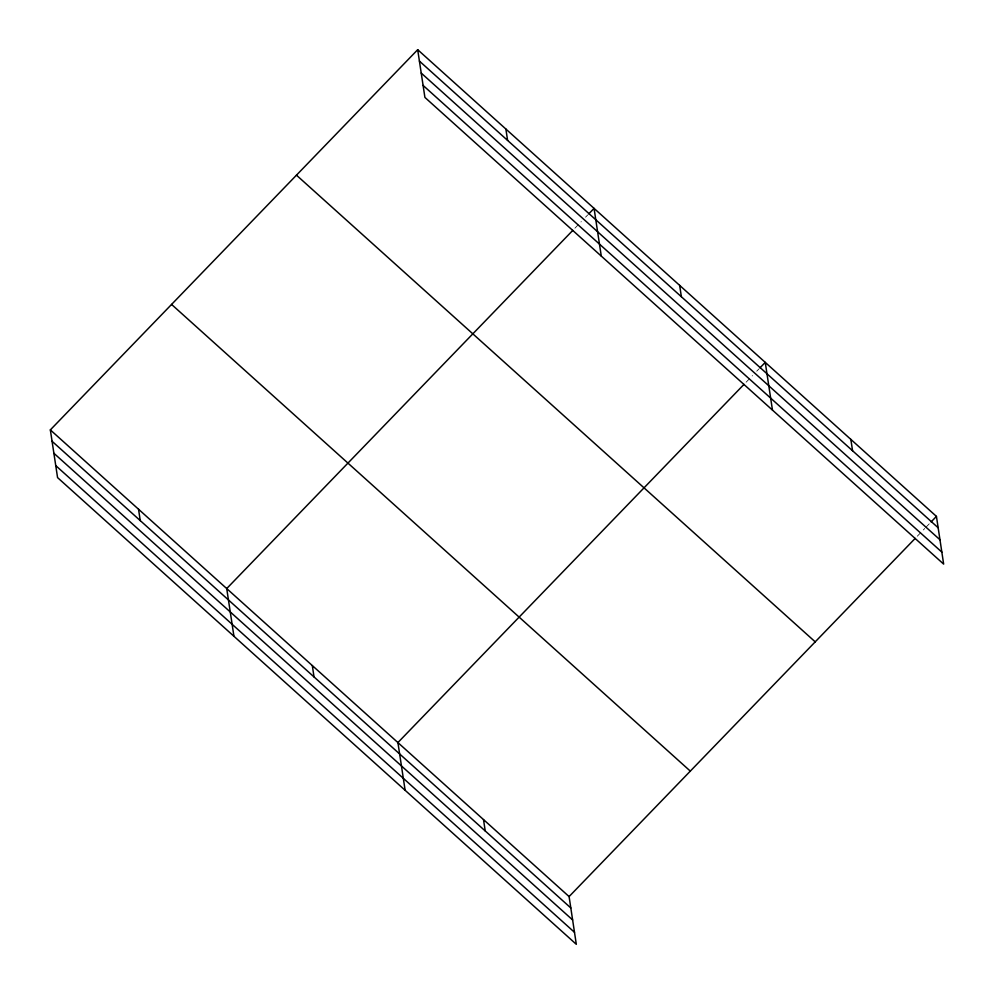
<?xml version="1.0" encoding="UTF-8"?>
<svg xmlns="http://www.w3.org/2000/svg" width="994" height="994" viewBox="0 0 994 994"><rect width="100%" height="100%" fill="white"/><g stroke="black" fill="none" stroke-linecap="round" stroke-linejoin="round"><path stroke-width="0.75" stroke-dasharray="4.97 3.73" d="M574.917 228.185L581.304 221.587M585.553 217.177L587.678 214.977M746.109 382.193L752.495 375.595M756.745 371.184L758.869 368.985M917.3 536.201L924.743 528.497M925.799 527.404L930.061 522.993"/><path stroke-width="1.49" d="M50.346 429.893L569.09 896.576L576.309 944.3L57.565 477.605L50.346 429.893L417.691 49.7L936.435 516.395L943.654 564.107L424.91 97.424L417.691 49.7M572.793 230.384L226.719 588.56L233.938 636.284M588.746 213.884L594.064 208.38L601.283 256.092M743.984 384.392L397.911 742.568L405.13 790.292M759.938 367.892L765.256 362.388L772.462 410.1M569.09 896.576L915.176 538.4M931.117 521.9L936.435 516.395M419.406 61.081L938.162 527.764M421.22 73.071L939.976 539.767M423.096 85.422L941.84 552.117M296.46 175.168L815.217 641.851M171.564 304.425L690.321 771.12M52.061 441.261L570.817 907.957M53.875 453.252L572.631 919.947M55.751 465.614L574.495 932.31M850.839 439.385L852.566 450.767M679.66 285.377L681.375 296.759M505.871 129.034L507.599 140.415M483.506 819.578L485.221 830.947M312.315 665.57L314.029 676.939M138.539 509.226L140.253 520.607"/></g></svg>
